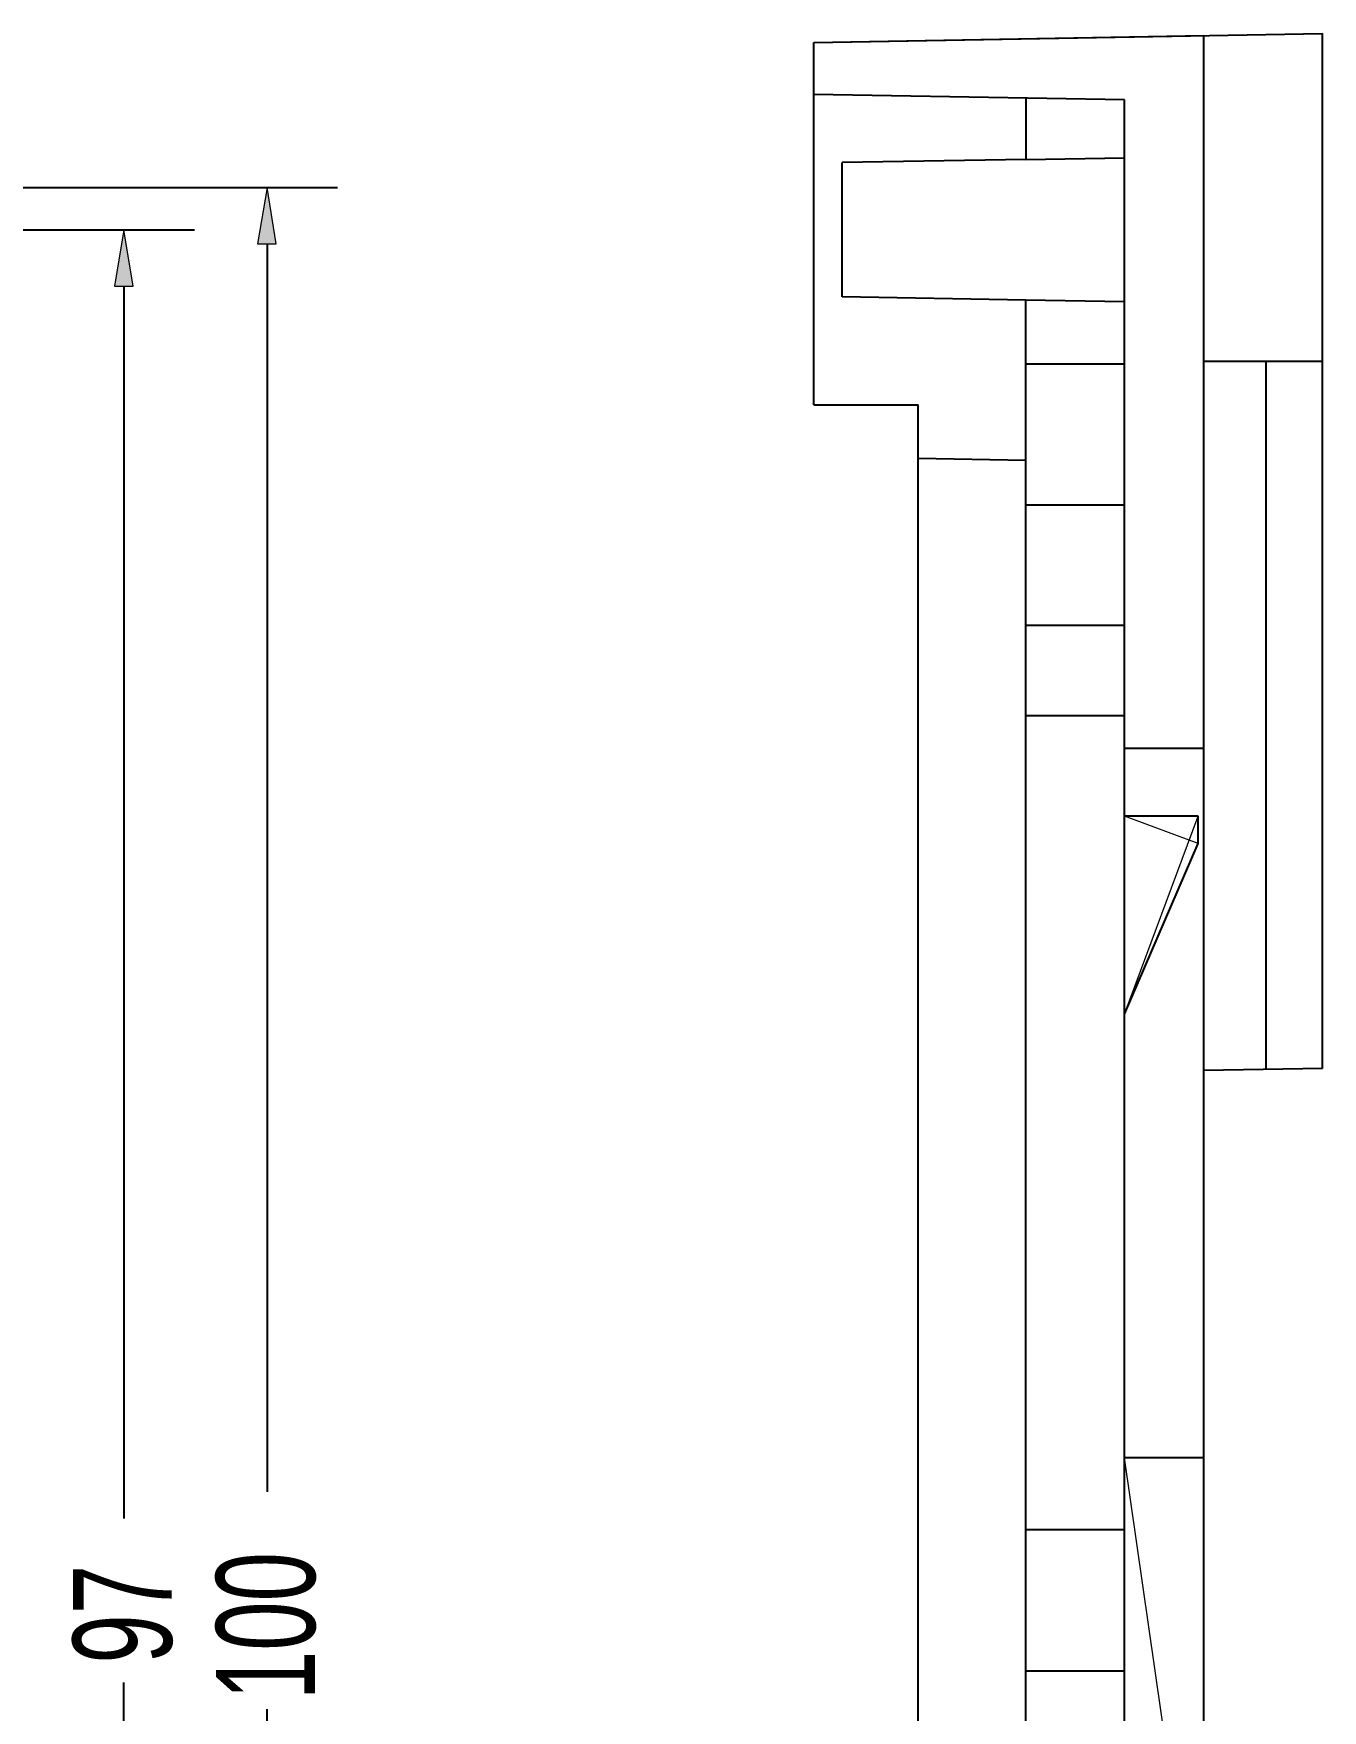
# Model space of a CAD drawing. Header units: inches. Extents: x 0 to 800, y 356 to 444.
# Drawn here: x 303.43 to 313, y 406.25 to 418.71 of the extents above; entities that cross this region are included whole.
import ezdxf

# ---------------------------------------------------------------- set-up
doc = ezdxf.new("R2010")
doc.units = ezdxf.units.IN
doc.header["$MEASUREMENT"] = 0

# ---------------------------------------------------------------- blocks, each defined once
blk = doc.blocks.new('block 1005')
at = {"color": 7, "lineweight": 25, "true_color": 0xffffff}
blk.add_lwpolyline([(309.224, 418.255), (309.224, 418.643)], dxfattribs=at)
blk = doc.blocks.new('block 1006')
at = {"color": 7, "lineweight": 25, "true_color": 0xffffff}
blk.add_lwpolyline([(309.224, 418.643), (312.12, 418.693)], dxfattribs=at)
blk = doc.blocks.new('block 1007')
at = {"color": 7, "lineweight": 25, "true_color": 0xffffff}
blk.add_lwpolyline([(312.12, 413.399), (312.12, 418.693)], dxfattribs=at)
blk = doc.blocks.new('block 1008')
at = {"color": 7, "lineweight": 25, "true_color": 0xffffff}
blk.add_lwpolyline([(312.12, 413.399), (311.533, 413.399)], dxfattribs=at)
blk = doc.blocks.new('block 1009')
at = {"color": 7, "lineweight": 25, "true_color": 0xffffff}
blk.add_lwpolyline([(311.533, 413.399), (311.533, 418.215)], dxfattribs=at)
blk = doc.blocks.new('block 1010')
at = {"color": 7, "lineweight": 25, "true_color": 0xffffff}
blk.add_lwpolyline([(311.533, 418.215), (309.224, 418.255)], dxfattribs=at)
blk = doc.blocks.new('block 1012')
at = {"color": 7, "lineweight": 25, "true_color": 0xffffff}
blk.add_lwpolyline([(311.533, 404.038), (311.533, 408.13)], dxfattribs=at)
blk = doc.blocks.new('block 1013')
at = {"color": 7, "lineweight": 25, "true_color": 0xffffff}
blk.add_lwpolyline([(312.12, 408.13), (311.533, 408.13)], dxfattribs=at)
blk = doc.blocks.new('block 1014')
at = {"color": 7, "lineweight": 25, "true_color": 0xffffff}
blk.add_lwpolyline([(312.12, 404.038), (312.12, 408.13)], dxfattribs=at)
blk = doc.blocks.new('block 1015')
at = {"color": 7, "lineweight": 25, "true_color": 0xffffff}
blk.add_lwpolyline([(312.078, 412.896), (311.533, 412.896)], dxfattribs=at)
blk = doc.blocks.new('block 1016')
at = {"color": 7, "lineweight": 25, "true_color": 0xffffff}
blk.add_lwpolyline([(312.078, 412.693), (312.078, 412.896)], dxfattribs=at)
blk = doc.blocks.new('block 1017')
at = {"color": 7, "lineweight": 25, "true_color": 0xffffff}
blk.add_lwpolyline([(311.533, 411.426), (312.078, 412.693)], dxfattribs=at)
blk = doc.blocks.new('block 1018')
at = {"color": 7, "lineweight": 25, "true_color": 0xffffff}
blk.add_lwpolyline([(311.533, 411.426), (311.533, 412.896)], dxfattribs=at)
blk = doc.blocks.new('block 1019')
at = {"true_color": 0x000000}
h = blk.add_hatch(dxfattribs=at)
h.set_pattern_fill('AI_USER_DEFINED_HATCH', color=18, scale=10, angle=45, style=0, pattern_type=0)
h.set_pattern_definition([(45, (0, 0), (-7.07107, 7.07107), [])])
edge = h.paths.add_edge_path()
edge.add_spline(control_points=[(309.224, 395.498), (309.224, 395.498), (309.224, 395.886), (309.224, 395.886), (309.224, 395.886), (311.533, 395.926), (311.533, 395.926), (311.533, 395.926), (309.224, 395.886), (309.224, 395.886), (309.224, 395.886), (311.533, 395.926), (311.533, 395.926), (311.533, 395.926), (311.533, 403.397), (311.533, 403.397), (311.533, 403.397), (312.372, 403.382), (312.372, 403.382), (312.372, 403.382), (312.372, 403.492), (312.372, 403.492), (312.372, 403.492), (312.582, 403.912), (312.582, 403.912), (312.582, 403.912), (313.002, 403.912), (313.002, 403.912), (313.002, 403.912), (313.002, 402.803), (313.002, 402.803), (313.002, 402.803), (313.002, 403.912), (313.002, 403.912), (313.002, 403.912), (312.12, 402.757), (312.12, 402.757), (312.12, 402.757), (313.002, 402.803), (313.002, 402.803), (313.002, 402.803), (312.12, 396.062), (312.12, 396.062), (312.12, 396.062), (312.12, 402.757), (312.12, 402.757), (312.12, 402.757), (312.12, 396.062), (312.12, 396.062), (312.12, 396.062), (313.002, 396.016), (313.002, 396.016), (313.002, 396.016), (313.002, 395.433), (313.002, 395.433), (313.002, 395.433), (313.002, 396.016), (313.002, 396.016), (313.002, 396.016), (309.224, 395.498), (309.224, 395.498), (309.224, 395.498), (313.002, 395.433), (313.002, 395.433), (313.002, 395.433), (309.224, 395.498), (309.224, 395.498)], knot_values=[0, 0, 0, 0, 1, 1, 1, 2, 2, 2, 3, 3, 3, 4, 4, 4, 5, 5, 5, 6, 6, 6, 7, 7, 7, 8, 8, 8, 9, 9, 9, 10, 10, 10, 11, 11, 11, 12, 12, 12, 13, 13, 13, 14, 14, 14, 15, 15, 15, 16, 16, 16, 17, 17, 17, 18, 18, 18, 19, 19, 19, 20, 20, 20, 21, 21, 21, 22, 22, 22, 22], degree=3, periodic=1)
edge = h.paths.add_edge_path()
edge.add_spline(control_points=[(309.224, 418.255), (309.224, 418.255), (309.224, 418.643), (309.224, 418.643), (309.224, 418.643), (312.12, 418.693), (312.12, 418.693), (312.12, 418.693), (312.12, 413.399), (312.12, 413.399), (312.12, 413.399), (312.12, 418.693), (312.12, 418.693), (312.12, 418.693), (312.12, 413.399), (312.12, 413.399), (312.12, 413.399), (311.533, 413.399), (311.533, 413.399), (311.533, 413.399), (311.533, 418.215), (311.533, 418.215), (311.533, 418.215), (309.224, 418.255), (309.224, 418.255), (309.224, 418.255), (309.224, 418.255), (309.224, 418.255)], knot_values=[0, 0, 0, 0, 1, 1, 1, 2, 2, 2, 3, 3, 3, 4, 4, 4, 5, 5, 5, 6, 6, 6, 7, 7, 7, 8, 8, 8, 9, 9, 9, 9], degree=3, periodic=1)
edge = h.paths.add_edge_path()
edge.add_spline(control_points=[(312.12, 404.038), (312.12, 404.038), (311.533, 404.038), (311.533, 404.038), (311.533, 404.038), (311.533, 408.13), (311.533, 408.13), (311.533, 408.13), (312.12, 408.13), (312.12, 408.13), (312.12, 408.13), (311.533, 408.13), (311.533, 408.13), (311.533, 408.13), (312.12, 404.038), (312.12, 404.038), (312.12, 404.038), (312.12, 408.13), (312.12, 408.13), (312.12, 408.13), (312.12, 404.038), (312.12, 404.038)], knot_values=[0, 0, 0, 0, 1, 1, 1, 2, 2, 2, 3, 3, 3, 4, 4, 4, 5, 5, 5, 6, 6, 6, 7, 7, 7, 7], degree=3, periodic=1)
edge = h.paths.add_edge_path()
edge.add_spline(control_points=[(312.078, 412.896), (312.078, 412.896), (311.533, 412.896), (311.533, 412.896), (311.533, 412.896), (312.078, 412.693), (312.078, 412.693), (312.078, 412.693), (312.078, 412.896), (312.078, 412.896), (312.078, 412.896), (311.533, 411.426), (311.533, 411.426), (311.533, 411.426), (312.078, 412.693), (312.078, 412.693), (312.078, 412.693), (311.533, 411.426), (311.533, 411.426), (311.533, 411.426), (311.533, 412.896), (311.533, 412.896), (311.533, 412.896), (312.078, 412.896), (312.078, 412.896)], knot_values=[0, 0, 0, 0, 1, 1, 1, 2, 2, 2, 3, 3, 3, 4, 4, 4, 5, 5, 5, 6, 6, 6, 7, 7, 7, 8, 8, 8, 8], degree=3, periodic=1)
at = {"lineweight": 0}
for points, knots in [([(309.224, 418.255), (309.224, 418.255), (309.224, 418.643), (309.224, 418.643), (309.224, 418.643), (312.12, 418.693), (312.12, 418.693), (312.12, 418.693), (312.12, 413.399), (312.12, 413.399), (312.12, 413.399), (312.12, 418.693), (312.12, 418.693), (312.12, 418.693), (312.12, 413.399), (312.12, 413.399), (312.12, 413.399), (311.533, 413.399), (311.533, 413.399), (311.533, 413.399), (311.533, 418.215), (311.533, 418.215), (311.533, 418.215), (309.224, 418.255), (309.224, 418.255), (309.224, 418.255), (309.224, 418.255), (309.224, 418.255)], [0, 0, 0, 0, 1, 1, 1, 2, 2, 2, 3, 3, 3, 4, 4, 4, 5, 5, 5, 6, 6, 6, 7, 7, 7, 8, 8, 8, 9, 9, 9, 9]), ([(312.078, 412.896), (312.078, 412.896), (311.533, 412.896), (311.533, 412.896), (311.533, 412.896), (312.078, 412.693), (312.078, 412.693), (312.078, 412.693), (312.078, 412.896), (312.078, 412.896), (312.078, 412.896), (311.533, 411.426), (311.533, 411.426), (311.533, 411.426), (312.078, 412.693), (312.078, 412.693), (312.078, 412.693), (311.533, 411.426), (311.533, 411.426), (311.533, 411.426), (311.533, 412.896), (311.533, 412.896), (311.533, 412.896), (312.078, 412.896), (312.078, 412.896)], [0, 0, 0, 0, 1, 1, 1, 2, 2, 2, 3, 3, 3, 4, 4, 4, 5, 5, 5, 6, 6, 6, 7, 7, 7, 8, 8, 8, 8]), ([(312.12, 404.038), (312.12, 404.038), (311.533, 404.038), (311.533, 404.038), (311.533, 404.038), (311.533, 408.13), (311.533, 408.13), (311.533, 408.13), (312.12, 408.13), (312.12, 408.13), (312.12, 408.13), (311.533, 408.13), (311.533, 408.13), (311.533, 408.13), (312.12, 404.038), (312.12, 404.038), (312.12, 404.038), (312.12, 408.13), (312.12, 408.13), (312.12, 408.13), (312.12, 404.038), (312.12, 404.038)], [0, 0, 0, 0, 1, 1, 1, 2, 2, 2, 3, 3, 3, 4, 4, 4, 5, 5, 5, 6, 6, 6, 7, 7, 7, 7])]:
    blk.add_open_spline(points, degree=3, knots=knots, dxfattribs=at)
blk = doc.blocks.new('block 1261')
at = {"color": 7, "lineweight": 25, "true_color": 0xffffff}
blk.add_lwpolyline([(311.533, 406.546), (310.798, 406.546)], dxfattribs=at)
blk = doc.blocks.new('block 1262')
at = {"color": 7, "lineweight": 25, "true_color": 0xffffff}
blk.add_lwpolyline([(311.533, 407.595), (310.798, 407.595)], dxfattribs=at)
blk = doc.blocks.new('block 1263')
at = {"color": 7, "lineweight": 25, "true_color": 0xffffff}
blk.add_lwpolyline([(312.12, 408.13), (311.533, 408.13)], dxfattribs=at)
blk = doc.blocks.new('block 1265')
at = {"color": 7, "lineweight": 25, "true_color": 0xffffff}
blk.add_lwpolyline([(309.224, 415.95), (309.224, 418.643)], dxfattribs=at)
blk = doc.blocks.new('block 1267')
at = {"color": 7, "lineweight": 25, "true_color": 0xffffff}
blk.add_lwpolyline([(309.434, 416.752), (309.434, 417.75)], dxfattribs=at)
blk = doc.blocks.new('block 1268')
at = {"color": 7, "lineweight": 25, "true_color": 0xffffff}
blk.add_lwpolyline([(311.533, 411.426), (312.078, 412.693)], dxfattribs=at)
blk = doc.blocks.new('block 1269')
at = {"color": 7, "lineweight": 25, "true_color": 0xffffff}
blk.add_lwpolyline([(310, 398.191), (310, 415.95)], dxfattribs=at)
blk = doc.blocks.new('block 1270')
at = {"color": 7, "lineweight": 25, "true_color": 0xffffff}
blk.add_lwpolyline([(313.002, 411.022), (312.12, 411.006)], dxfattribs=at)
blk = doc.blocks.new('block 1271')
at = {"color": 7, "lineweight": 25, "true_color": 0xffffff}
blk.add_lwpolyline([(310.798, 418.228), (310.798, 417.772)], dxfattribs=at)
blk = doc.blocks.new('block 1273')
at = {"color": 7, "lineweight": 25, "true_color": 0xffffff}
blk.add_lwpolyline([(310.798, 397.41), (310.798, 416.73)], dxfattribs=at)
blk = doc.blocks.new('block 1274')
at = {"color": 7, "lineweight": 25, "true_color": 0xffffff}
blk.add_lwpolyline([(311.533, 395.926), (311.533, 418.215)], dxfattribs=at)
blk = doc.blocks.new('block 1275')
at = {"color": 7, "lineweight": 25, "true_color": 0xffffff}
blk.add_lwpolyline([(312.078, 412.693), (312.078, 412.896)], dxfattribs=at)
blk = doc.blocks.new('block 1277')
at = {"color": 7, "lineweight": 25, "true_color": 0xffffff}
blk.add_lwpolyline([(312.12, 403.387), (312.12, 418.693)], dxfattribs=at)
blk = doc.blocks.new('block 1279')
at = {"color": 7, "lineweight": 25, "true_color": 0xffffff}
blk.add_lwpolyline([(312.582, 416.275), (312.582, 411.015)], dxfattribs=at)
blk = doc.blocks.new('block 1281')
at = {"color": 7, "lineweight": 25, "true_color": 0xffffff}
blk.add_lwpolyline([(313.002, 411.022), (313.002, 418.708)], dxfattribs=at)
blk = doc.blocks.new('block 1282')
at = {"color": 7, "lineweight": 25, "true_color": 0xffffff}
blk.add_lwpolyline([(312.078, 412.896), (311.533, 412.896)], dxfattribs=at)
blk = doc.blocks.new('block 1283')
at = {"color": 7, "lineweight": 25, "true_color": 0xffffff}
blk.add_lwpolyline([(312.12, 413.399), (311.533, 413.399)], dxfattribs=at)
blk = doc.blocks.new('block 1285')
at = {"color": 7, "lineweight": 25, "true_color": 0xffffff}
blk.add_lwpolyline([(311.533, 413.641), (310.798, 413.641)], dxfattribs=at)
blk = doc.blocks.new('block 1286')
at = {"color": 7, "lineweight": 25, "true_color": 0xffffff}
blk.add_lwpolyline([(311.533, 414.312), (310.798, 414.312)], dxfattribs=at)
blk = doc.blocks.new('block 1287')
at = {"color": 7, "lineweight": 25, "true_color": 0xffffff}
blk.add_lwpolyline([(311.533, 415.205), (310.798, 415.205)], dxfattribs=at)
blk = doc.blocks.new('block 1288')
at = {"color": 7, "lineweight": 25, "true_color": 0xffffff}
blk.add_lwpolyline([(309.224, 415.95), (310, 415.95)], dxfattribs=at)
blk = doc.blocks.new('block 1289')
at = {"color": 7, "lineweight": 25, "true_color": 0xffffff}
blk.add_lwpolyline([(311.533, 416.254), (310.798, 416.254)], dxfattribs=at)
blk = doc.blocks.new('block 1290')
at = {"color": 7, "lineweight": 25, "true_color": 0xffffff}
blk.add_lwpolyline([(310, 415.554), (310.798, 415.54)], dxfattribs=at)
blk = doc.blocks.new('block 1291')
at = {"color": 7, "lineweight": 25, "true_color": 0xffffff}
blk.add_lwpolyline([(312.12, 416.275), (313.002, 416.275)], dxfattribs=at)
blk = doc.blocks.new('block 1292')
at = {"color": 7, "lineweight": 25, "true_color": 0xffffff}
blk.add_lwpolyline([(310.798, 416.729), (309.434, 416.752)], dxfattribs=at)
blk = doc.blocks.new('block 1293')
at = {"color": 7, "lineweight": 25, "true_color": 0xffffff}
blk.add_lwpolyline([(310.798, 416.73), (311.533, 416.718)], dxfattribs=at)
blk = doc.blocks.new('block 1294')
at = {"color": 7, "lineweight": 25, "true_color": 0xffffff}
blk.add_lwpolyline([(310.798, 417.772), (311.533, 417.785)], dxfattribs=at)
blk = doc.blocks.new('block 1295')
at = {"color": 7, "lineweight": 25, "true_color": 0xffffff}
blk.add_lwpolyline([(310.798, 417.774), (309.434, 417.75)], dxfattribs=at)
blk = doc.blocks.new('block 1296')
at = {"color": 7, "lineweight": 25, "true_color": 0xffffff}
blk.add_lwpolyline([(309.224, 418.643), (313.002, 418.708)], dxfattribs=at)
blk = doc.blocks.new('block 1297')
at = {"color": 7, "lineweight": 25, "true_color": 0xffffff}
blk.add_lwpolyline([(311.533, 418.215), (309.224, 418.255)], dxfattribs=at)
blk = doc.blocks.new('block 3267')
at = {"color": 5, "lineweight": 25, "true_color": 0x0000ff}
blk.add_lwpolyline([(298.158, 417.566), (305.688, 417.566)], dxfattribs=at)
blk = doc.blocks.new('block 3269')
at = {"color": 5, "lineweight": 25, "true_color": 0x0000ff}
blk.add_lwpolyline([(305.164, 417.146), (305.164, 407.878)], dxfattribs=at)
blk = doc.blocks.new('block 3270')
at = {"color": 5, "lineweight": 25, "true_color": 0x0000ff}
blk.add_lwpolyline([(305.164, 396.995), (305.164, 406.263)], dxfattribs=at)
blk = doc.blocks.new('block 3271')
at = {"true_color": 0x0000ff}
h = blk.add_hatch(color=5, dxfattribs=at)
h.dxf.hatch_style = 2
h.paths.add_polyline_path([(305.094, 417.146), (305.233, 417.146), (305.164, 417.566)])
at = {"lineweight": 0}
blk.add_lwpolyline([(305.094, 417.146), (305.233, 417.146), (305.164, 417.566), (305.094, 417.146)], dxfattribs=at)
blk = doc.blocks.new('block 3273')
at = {"color": 3, "true_color": 0x00ff00, "insert": (305.531, 406.332), "char_height": 0.7347, "attachment_point": 7, "rotation": 90}
blk.add_mtext('\\fAdobe Song Std L|b0|i0|c0|p34;\\W0.67;100', dxfattribs=at)
blk = doc.blocks.new('block 3266')
for name in ['block 3267', 'block 3271', 'block 3269', 'block 3273', 'block 3270']:
    blk.add_blockref(name, (0, 0))
blk = doc.blocks.new('block 3333')
at = {"color": 5, "lineweight": 25, "true_color": 0x0000ff}
blk.add_lwpolyline([(296.372, 417.251), (304.625, 417.251)], dxfattribs=at)
blk = doc.blocks.new('block 3335')
at = {"color": 5, "lineweight": 25, "true_color": 0x0000ff}
blk.add_lwpolyline([(304.1, 416.832), (304.1, 407.679)], dxfattribs=at)
blk = doc.blocks.new('block 3336')
at = {"color": 5, "lineweight": 25, "true_color": 0x0000ff}
blk.add_lwpolyline([(304.1, 397.31), (304.1, 406.462)], dxfattribs=at)
blk = doc.blocks.new('block 3337')
at = {"true_color": 0x0000ff}
h = blk.add_hatch(color=5, dxfattribs=at)
h.dxf.hatch_style = 2
h.paths.add_polyline_path([(304.03, 416.832), (304.17, 416.832), (304.1, 417.251)])
at = {"lineweight": 0}
blk.add_lwpolyline([(304.03, 416.832), (304.17, 416.832), (304.1, 417.251), (304.03, 416.832)], dxfattribs=at)
blk = doc.blocks.new('block 3339')
at = {"color": 3, "true_color": 0x00ff00, "insert": (304.467, 406.602), "char_height": 0.7347, "attachment_point": 7, "rotation": 90}
blk.add_mtext('\\fAdobe Song Std L|b0|i0|c0|p34;\\W0.67;97', dxfattribs=at)
blk = doc.blocks.new('block 3332')
for name in ['block 3333', 'block 3337', 'block 3335', 'block 3339', 'block 3336']:
    blk.add_blockref(name, (0, 0))

msp = doc.modelspace()

# ---------------------------------------------------------------- block references
for name in ['block 1296', 'block 1006', 'block 1019', 'block 1005', 'block 1265', 'block 1007', 'block 1277', 'block 1281', 'block 1010', 'block 1297', 'block 1271', 'block 1009', 'block 1274', 'block 1295', 'block 1267', 'block 1294', 'block 3266', 'block 3332', 'block 1292', 'block 1273', 'block 1293', 'block 1289', 'block 1291', 'block 1279', 'block 1288', 'block 1269', 'block 1290', 'block 1287', 'block 1286', 'block 1285', 'block 1008', 'block 1283', 'block 1015', 'block 1018', 'block 1282', 'block 1016', 'block 1275', 'block 1017', 'block 1268', 'block 1270', 'block 1012', 'block 1013', 'block 1263', 'block 1014', 'block 1262', 'block 1261']:
    msp.add_blockref(name, (0, 0))

doc.saveas('drawing.dxf')
